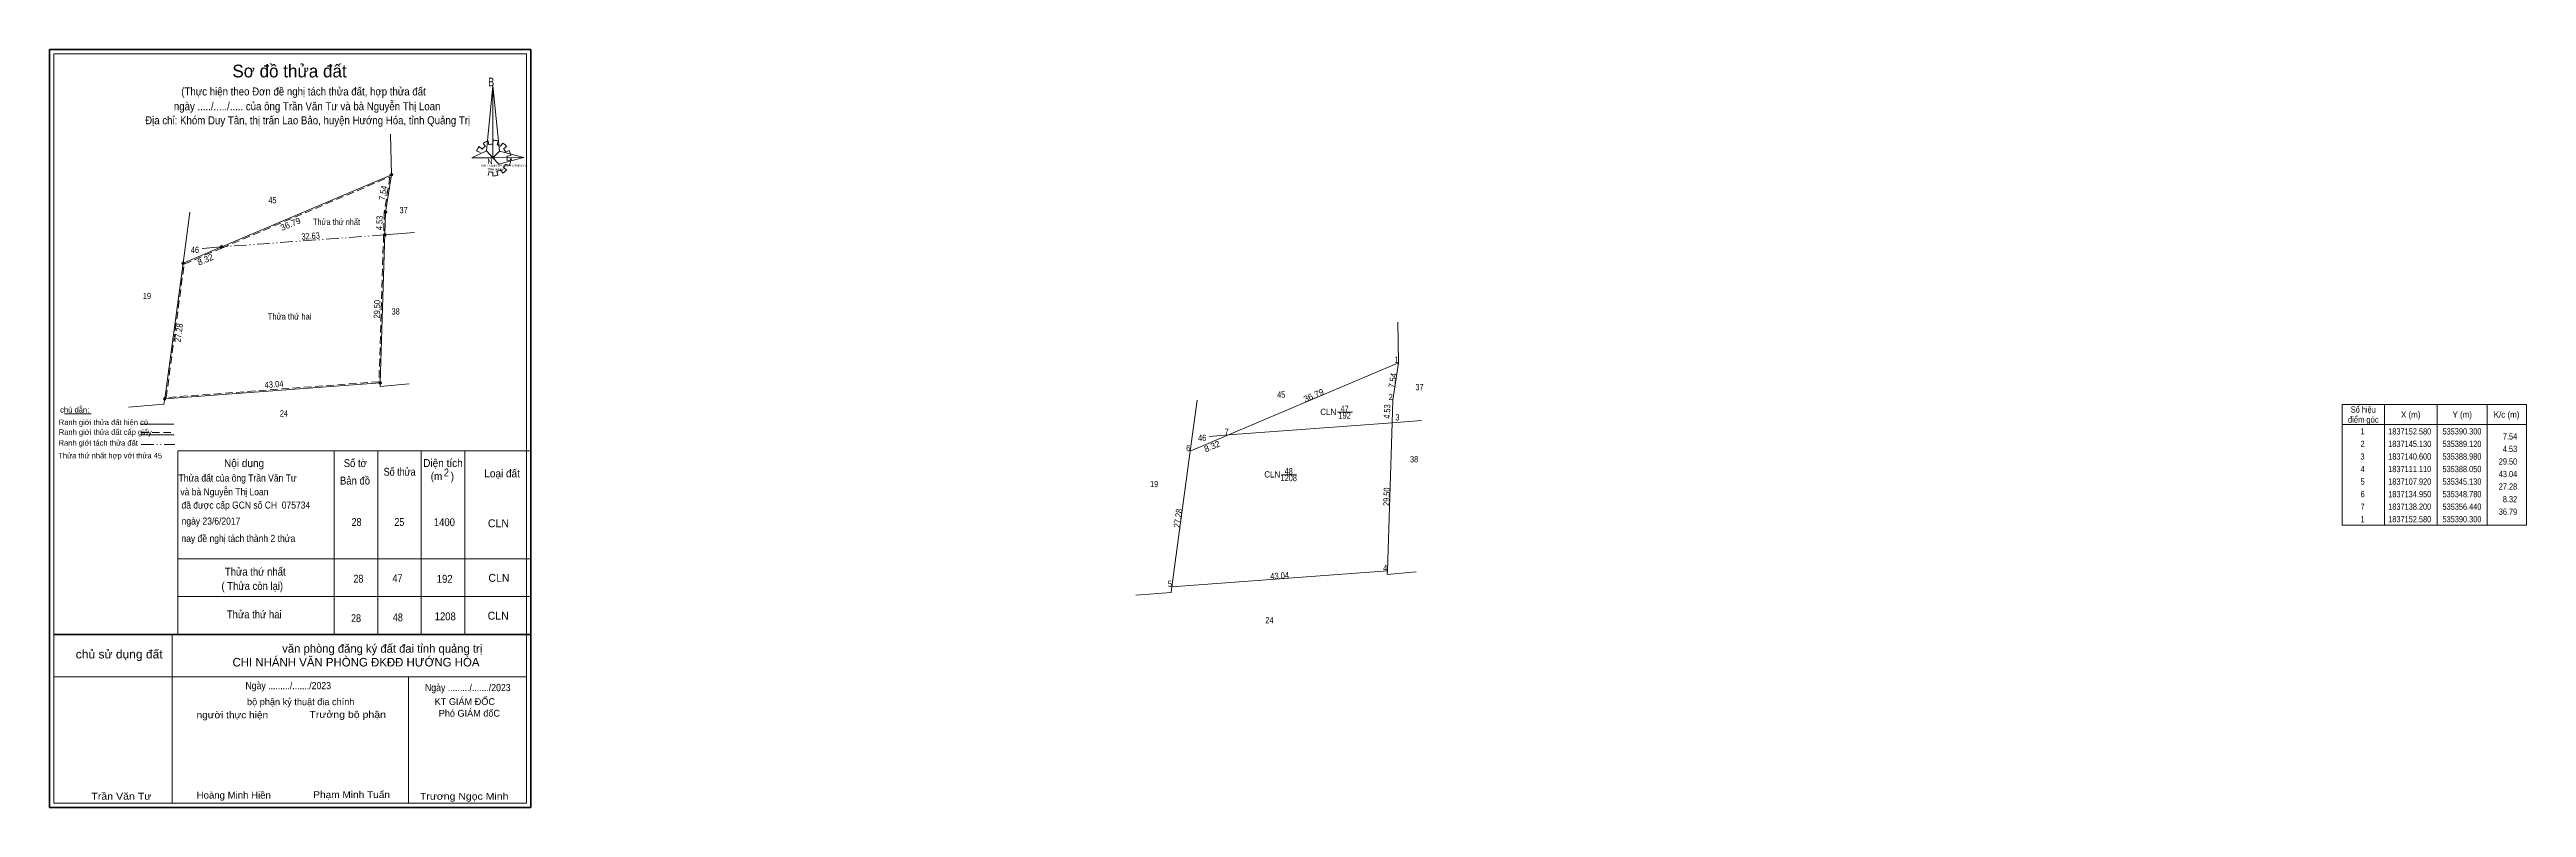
# Model space of a CAD drawing. Header units: metres. Extents: x 535122 to 535615, y 1837064 to 1837215.
import ezdxf
from ezdxf.enums import TextEntityAlignment as Align

# ---------------------------------------------------------------- set-up
doc = ezdxf.new("R2010")
doc.units = ezdxf.units.M
doc.header["$LTSCALE"] = 0.5
doc.header["$PDMODE"] = 32
doc.header["$PDSIZE"] = 0.25
doc.linetypes.add('DASH_DOUBLE_DOT', pattern=[9.2, 5, -1.2, 0.3, -1.2, 0.3, -1.2])
doc.linetypes.add('MEDIUM_DASHED', pattern=[4.5, 3, -1.5])
for name, color, linetype, lineweight in [('1', 7, 'Continuous', 13), ('10', 7, 'Continuous', 13), ('17', 7, 'Continuous', 13), ('36', 7, 'Continuous', 13), ('5', 7, 'Continuous', 35), ('6', 7, 'Continuous', 13), ('63', 7, 'Continuous', 13)]:
    doc.layers.add(name, color=color, linetype=linetype, lineweight=lineweight)
doc.layers.add('15', color=7, linetype='Continuous')

msp = doc.modelspace()

# ---------------------------------------------------------------- hatches: boundary and pattern name
at = {"layer": '36'}
for points in [[(535189.93, 1837190.04, 1), (535189.43, 1837190.04, 1)], [(535188.75, 1837182.59, 1), (535188.25, 1837182.59, 1)], [(535188.75, 1837182.59, 1), (535188.25, 1837182.59, 1)], [(535156.07, 1837175.66, 1), (535155.57, 1837175.66, 1)], [(535188.61, 1837178.06, 1), (535188.11, 1837178.06, 1)], [(535148.41, 1837172.41, 1), (535147.91, 1837172.41, 1)], [(535148.41, 1837172.41, 1), (535147.91, 1837172.41, 1)], [(535144.76, 1837145.38, 1), (535144.26, 1837145.38, 1)], [(535187.68, 1837148.57, 1), (535187.18, 1837148.57, 1)]]:
    msp.add_hatch(color=256, dxfattribs=at).paths.add_polyline_path(points)

# ---------------------------------------------------------------- linework, layer by layer
at = {"layer": '1'}
for p, q in [((535207.33, 1837194.49), (535206.63, 1837194.78)), ((535207.14, 1837195.66), (535207.72, 1837195.15)), ((535208.37, 1837195.7), (535207.96, 1837196.33)), ((535208.91, 1837196.77), (535209.09, 1837196.02)), ((535209.88, 1837196.14), (535209.91, 1837196.92)), ((535210.91, 1837196.77), (535210.72, 1837195.99)), ((535211.42, 1837195.7), (535211.84, 1837196.33)), ((535212.6, 1837195.66), (535212.02, 1837195.17)), ((535212.44, 1837194.52), (535213.14, 1837194.86)), ((535209.14, 1837190.66), (535208.91, 1837189.91)), ((535209.51, 1837193.38), (535210.26, 1837193.38)), ((535209.88, 1837189.79), (535209.88, 1837190.54)), ((535210.65, 1837190.66), (535210.88, 1837189.93)), ((535211.84, 1837190.35), (535211.42, 1837191)), ((535211.97, 1837191.49), (535212.6, 1837191.02)), ((535213.16, 1837191.85), (535212.39, 1837192.14)), ((535213.46, 1837193.84), (535212.67, 1837193.72)), ((535212.67, 1837192.94), (535213.46, 1837192.82)), ((535147.12, 1837135.06), (535217.42, 1837135.06)), ((535147.12, 1837135.06), (535147.12, 1837098.37)), ((535178.28, 1837135.06), (535178.28, 1837098.37)), ((535186.95, 1837135.06), (535186.95, 1837098.37)), ((535195.62, 1837135.06), (535195.62, 1837098.37)), ((535204.29, 1837135.06), (535204.29, 1837098.37)), ((535147.12, 1837113.53), (535217.42, 1837113.53)), ((535147.12, 1837106.05), (535217.42, 1837106.05)), ((535121.58, 1837097.62), (535121.58, 1837063.99)), ((535145.97, 1837098.44), (535145.97, 1837064.84)), ((535147.12, 1837098.37), (535217.42, 1837098.37)), ((535216.56, 1837098.37), (535217.42, 1837098.37)), ((535122.44, 1837089.99), (535216.57, 1837089.99)), ((535122.44, 1837089.99), (535122.44, 1837064.84)), ((535193.04, 1837089.99), (535193.04, 1837064.84))]:
    msp.add_line(p, q, dxfattribs=at)
at = {"layer": '1', "lineweight": 35}
msp.add_line((535122.44, 1837098.44), (535217.42, 1837098.44), dxfattribs=at)
at = {"layer": '1'}
for points in [[(535121.58, 1837063.99), (535121.58, 1837214.97), (535217.42, 1837214.97), (535217.42, 1837063.99)], [(535121.58, 1837063.99), (535121.58, 1837214.97), (535217.42, 1837214.97), (535217.42, 1837063.99)], [(535209.84, 1837207.78), (535209.88, 1837193.4), (535208.63, 1837194.83)], [(535209.84, 1837207.78), (535209.88, 1837193.4), (535211.21, 1837194.73)], [(535205.7, 1837193.4), (535208.63, 1837194.83), (535209.88, 1837193.4)], [(535216.02, 1837193.45), (535209.88, 1837193.4), (535211.21, 1837194.73)], [(535215.97, 1837193.47), (535211.09, 1837192.16), (535209.88, 1837193.4)], [(535390.3, 1837152.58), (535389.12, 1837145.13), (535388.98, 1837140.6), (535388.05, 1837111.11), (535345.13, 1837107.92), (535348.78, 1837134.95), (535356.44, 1837138.2)]]:
    msp.add_lwpolyline(points, close=True, dxfattribs=at)
at = {"layer": '1', "linetype": 'MEDIUM_DASHED'}
msp.add_lwpolyline([(535189.36, 1837189.63), (535188.25, 1837182.61), (535188.11, 1837178.07), (535187.19, 1837148.8), (535144.8, 1837145.65), (535148.39, 1837172.24), (535155.92, 1837175.43)], close=True, dxfattribs=at)
at = {"layer": '1'}
for major_axis, start_param, end_param in [((3.583, 0), 2.43958176, 2.72400246), ((2.8081, 0), 2.13373541, 2.44496261), ((3.583, 0), 1.84955988, 2.13900916), ((2.8081, 0), 1.56985589, 1.85611068), ((3.583, 0), 1.27924208, 1.56332225), ((2.8081, 0), 1.00270906, 1.2755622), ((3.583, 0), 0.71056237, 0.99687234), ((2.8081, 0), 0.42678376, 0.70646463), ((3.583, 0), 0.1390515, 0.43393316), ((2.8081, 0), 4.43854677, 4.71314001), ((3.583, 0), 4.71301008, 4.99761054), ((2.8081, 0), 4.99087134, 5.28933161), ((3.583, 0), 5.28561416, 5.56798705), ((2.8081, 0), 5.56137327, 5.83951437), ((2.8081, 0), 6.13558388, 6.41618463), ((3.583, 0), 5.85230288, 6.13839648)]:
    msp.add_ellipse((535209.8959, 1837193.3508), major_axis=major_axis, ratio=0.995001, start_param=start_param, end_param=end_param, dxfattribs=at)
msp.add_point((535213.46, 1837193.11), dxfattribs=at)
at = {"layer": '10'}
for p, q in [((535148.16, 1837172.41), (535144.51, 1837145.38)), ((535187.43, 1837148.57), (535144.51, 1837145.38)), ((535348.78, 1837134.95), (535345.13, 1837107.92)), ((535388.05, 1837111.11), (535345.13, 1837107.92))]:
    msp.add_line(p, q, dxfattribs=at)
for points in [[(535189.49, 1837198.12), (535189.68, 1837190.04), (535188.5, 1837182.59)], [(535390.11, 1837160.66), (535390.3, 1837152.58), (535389.12, 1837145.13)]]:
    msp.add_lwpolyline(points, dxfattribs=at)
at = {"layer": '17'}
msp.add_line((535124.54, 1837142.41), (535129.83, 1837142.41), dxfattribs=at)
at = {"layer": '36'}
for p, q in [((535148.16, 1837172.41), (535189.68, 1837190.04)), ((535188.5, 1837182.59), (535187.43, 1837148.57))]:
    msp.add_line(p, q, dxfattribs=at)
for points in [[(535144.51, 1837145.38), (535144.36, 1837144.3), (535137.3, 1837143.71)], [(535187.43, 1837148.57), (535187.41, 1837147.88), (535193.19, 1837148.36)], [(535388.05, 1837111.11), (535388.03, 1837110.42), (535393.81, 1837110.9)], [(535345.13, 1837107.92), (535344.98, 1837106.84), (535337.92, 1837106.25)]]:
    msp.add_lwpolyline(points, dxfattribs=at)
for centre in [(535189.68, 1837190.04), (535188.5, 1837182.59), (535188.5, 1837182.59), (535155.82, 1837175.66), (535188.36, 1837178.06), (535148.16, 1837172.41), (535148.16, 1837172.41), (535144.51, 1837145.38), (535187.43, 1837148.57)]:
    msp.add_circle(centre, 0.25, dxfattribs=at)
at = {"layer": '5'}
msp.add_lwpolyline([(535121.57, 1837214.98), (535217.43, 1837214.98), (535217.43, 1837063.99), (535121.57, 1837063.99)], close=True, dxfattribs=at)
at = {"layer": '5', "lineweight": 13}
msp.add_lwpolyline([(535216.58, 1837098.45), (535216.58, 1837064.85), (535122.45, 1837064.85), (535122.45, 1837214.13), (535216.58, 1837214.13)], close=True, dxfattribs=at)
at = {"layer": '6'}
for p, q in [((535139.64, 1837140.38), (535146.32, 1837140.38)), ((535139.75, 1837138.22), (535146.41, 1837138.22))]:
    msp.add_line(p, q, dxfattribs=at)
at = {"layer": '6', "linetype": 'MEDIUM_DASHED'}
msp.add_line((535139.75, 1837138.68), (535146.47, 1837138.68), dxfattribs=at)
at = {"layer": '63'}
for p, q in [((535148.16, 1837172.41), (535149.54, 1837182.58)), ((535155.82, 1837175.66), (535151.95, 1837175.37)), ((535188.36, 1837178.06), (535194.25, 1837178.54)), ((535348.78, 1837134.95), (535350.16, 1837145.12)), ((535378.09, 1837142.72), (535381.11, 1837142.72)), ((535388.98, 1837140.6), (535394.87, 1837141.08)), ((535578.25, 1837140.26), (535614.95, 1837140.26)), ((535586.65, 1837144.26), (535586.65, 1837120.26)), ((535597.15, 1837144.26), (535597.15, 1837120.26)), ((535607.15, 1837144.26), (535607.15, 1837120.26)), ((535366.94, 1837130.26), (535369.96, 1837130.26))]:
    msp.add_line(p, q, dxfattribs=at)
at = {"layer": '63', "linetype": 'DASH_DOUBLE_DOT'}
for p, q in [((535188.36, 1837178.06), (535155.82, 1837175.66)), ((535139.83, 1837136.32), (535146.55, 1837136.32))]:
    msp.add_line(p, q, dxfattribs=at)
at = {"layer": '63'}
msp.add_lwpolyline([(535388.98, 1837140.6), (535356.44, 1837138.2), (535352.57, 1837137.91)], dxfattribs=at)
msp.add_lwpolyline([(535578.25, 1837144.26), (535614.95, 1837144.26), (535614.95, 1837120.26), (535578.25, 1837120.26)], close=True, dxfattribs=at)

# ---------------------------------------------------------------- texts
at = {"layer": '1'}
msp.add_text('Sơ đồ thửa đất', height=2.534, dxfattribs=at).set_placement((535169.37, 1837209.43), align=Align.CENTER)
for s, height, width, p in [('B', 1.687, 0.8, (535208.93, 1837207.68)), ('CHI NHÁNH VPĐKĐĐ-HƯỚNG HÓA', 0.3989, 0.95, (535207.54, 1837191.62)), ('TỈNH quảng trị', 0.399, 1.05, (535208.84, 1837190.92)), ('N', 1.054, 0.9, (535208.77, 1837192.16))]:
    msp.add_text(s, height=height, dxfattribs=dict(at, width=width)).set_placement(p)
for s, height, width, p in [('ngày ...../...../..... của ông Trần Văn Tư và bà Nguyễn Thị Loan', 1.6, 0.9, (535172.88, 1837202.88)), ('(Thực hiện theo Đơn đề nghị tách thửa đất, hợp thửa đất ', 1.597, 0.9, (535172.43, 1837205.83)), ('Địa chỉ: Khóm Duy Tân, thị trấn Lao Bảo, huyện Hướng Hóa, tỉnh Quảng Trị', 1.6, 0.9, (535172.98, 1837200.08)), ('45', 1.25, 0.8, (535165.97, 1837184.34)), ('Thửa thứ nhất ', 1.25, 0.85, (535178.94, 1837180.01)), ('46', 1.25, 0.85, (535150.54, 1837174.46)), ('Thửa thứ hai', 1.25, 0.9, (535169.385, 1837161.19)), ('45', 1.25, 0.8, (535366.91, 1837145.62)), ('24', 1.25, 0.85, (535168.255, 1837141.87)), ('CLN', 1.25, 0.95, (535376.275, 1837142.18)), ('192', 1.25, 0.85, (535379.545, 1837141.46)), ('47', 1.25, 0.8, (535379.56, 1837142.81)), ('46', 1.25, 0.85, (535351.16, 1837137)), ('CLN', 1.25, 0.95, (535365.125, 1837129.72)), ('1208', 1.25, 0.85, (535368.405, 1837129)), ('48', 1.25, 0.8, (535368.41, 1837130.35)), ('24', 1.25, 0.85, (535364.565, 1837100.67))]:
    msp.add_text(s, height=height, dxfattribs=dict(at, width=width)).set_placement(p, align=Align.CENTER)
for s, height, width, p in [('chủ sử dụng đất', 1.704, 1.05, (535144.1, 1837093.68)), ('người thực hiện', 1.363, 1.1, (535165.11, 1837081.75)), ('Trưởng bộ phận', 1.363, 1.15, (535188.58, 1837081.84)), ('Trần Văn Tư', 1.37, 1.15, (535141.85, 1837065.54)), ('Hoàng Minh Hiền', 1.362, 1.05, (535165.65, 1837065.77)), ('Phạm Minh Tuấn', 1.363, 1.1, (535189.38, 1837065.87)), ('Trương Ngọc Minh', 1.358, 1.15, (535212.98, 1837065.54))]:
    msp.add_text(s, height=height, dxfattribs=dict(at, width=width)).set_placement(p, align=Align.RIGHT)
for s, height, p in [('văn phòng đăng ký đất đai tỉnh quảng trị', 1.675, (535207.77, 1837094.82)), ('CHI NHÁNH VĂN PHÒNG ĐKĐĐ HƯỚNG HÓA', 1.703, (535207.21, 1837092.08)), ('bộ phận kỷ thuật địa chính', 1.364, (535182.3, 1837084.37)), ('KT GIÁM ĐỐC', 1.358, (535210.3, 1837084.4)), ('Phó GIÁM đốC', 1.358, (535211.31, 1837082.08))]:
    msp.add_text(s, height=height, dxfattribs=at).set_placement(p, align=Align.RIGHT)
at = {"layer": '15'}
for s, width, p in [('37', 0.8, (535192.1, 1837182.37)), ('19', 0.85, (535140.975, 1837165.26)), ('38', 0.8, (535190.51, 1837162.19)), ('37', 0.8, (535394.45, 1837147.11)), ('38', 0.8, (535393.38, 1837132.74)), ('19', 0.85, (535341.595, 1837127.8))]:
    msp.add_text(s, height=1.25, dxfattribs=dict(at, width=width)).set_placement(p, align=Align.CENTER)
at = {"layer": '6'}
for s, height, width, p in [('Ranh giới thửa đất hiện có ', 1.095, 0.9, (535123.4, 1837140.17)), ('Ranh giới tách thửa đất', 1.095, 0.9, (535123.38, 1837136.06)), ('Ranh giới thửa đất cấp giấy', 1.095, 0.9, (535123.4, 1837138.22)), ('Thửa thứ nhất hợp với thửa 45', 1.1, 0.85, (535123.32, 1837133.53)), ('Thửa đất của ông Trần Văn Tư', 1.41, 0.9, (535147.28, 1837128.92)), ('Nội dung', 1.57, 0.95, (535156.33, 1837131.79)), ('Bản đồ', 1.57, 0.9, (535179.42, 1837128.32)), ('Số tờ', 1.57, 0.9, (535180.17, 1837131.8)), ('Số thửa', 1.57, 0.85, (535188.13, 1837130.08)), ('Diện tích', 1.57, 0.95, (535196, 1837131.83)), ('(m   )', 1.57, 0.95, (535197.49, 1837129.2)), ('2', 1.57, 0.85, (535200.13, 1837129.94)), ('Loại đất', 1.57, 0.95, (535208.17, 1837129.75)), ('và bà Nguyễn Thị Loan', 1.41, 0.9, (535147.63, 1837126.16)), ('đã được cấp GCN số CH  075734', 1.41, 0.9, (535147.85, 1837123.52)), (' ngày 23/6/2017', 1.41, 0.9, (535147.41, 1837120.34)), ('28', 1.57, 0.85, (535181.73, 1837120.07)), ('25', 1.57, 0.85, (535190.25, 1837120.07)), ('1400', 1.57, 0.9, (535198.12, 1837120.03)), ('nay đề nghị tách thành 2 thửa', 1.419, 0.9, (535147.83, 1837116.88)), ('Thửa thứ nhất', 1.57, 0.9, (535156.5, 1837110.18)), ('28', 1.57, 0.85, (535182.1, 1837108.78)), ('47', 1.57, 0.85, (535189.89, 1837108.89)), ('192', 1.57, 0.9, (535198.7, 1837108.75)), ('( Thửa còn lại)', 1.566, 0.9, (535155.82, 1837107.34)), ('Thửa thứ hai ', 1.566, 0.9, (535156.89, 1837101.68)), ('28', 1.57, 0.85, (535181.63, 1837100.91)), ('48', 1.57, 0.85, (535189.96, 1837101.08)), ('1208', 1.57, 0.9, (535198.29, 1837101.28))]:
    msp.add_text(s, height=height, dxfattribs=dict(at, width=width)).set_placement(p)
for s, height, p in [('chú dẫn:', 1.095, (535123.68, 1837142.66)), ('CLN', 1.57, (535208.89, 1837119.82)), ('CLN', 1.57, (535208.98, 1837108.95)), ('CLN', 1.57, (535208.84, 1837101.41))]:
    msp.add_text(s, height=height, dxfattribs=at).set_placement(p)
at = {"layer": '6', "width": 0.9}
for p in [(535169.115, 1837087.55), (535204.885, 1837087.16)]:
    msp.add_text('Ngày ........./......./2023', height=1.44, dxfattribs=at).set_placement(p, align=Align.CENTER)
at = {"layer": '63'}
for s, rotation, width, p in [('7.54', 81, 0.9, (535188.6148, 1837186.3222)), ('4.53', 88.23, 0.85, (535187.9028, 1837180.4257)), ('32.63', 4.251, 0.85, (535173.6187, 1837177.2052)), ('29.50', 88.194, 0.85, (535187.4277, 1837163.2303)), ('27.28', 82.31, 0.9, (535147.9207, 1837158.4664)), ('7.54', 81, 0.9, (535389.7248, 1837148.9622)), ('43.04', 4.251, 0.9, (535166.3437, 1837147.6678)), ('4.53', 88.23, 0.85, (535388.6228, 1837142.8457)), ('29.50', 88.194, 0.85, (535388.5177, 1837125.8703)), ('27.28', 82.31, 0.9, (535346.9707, 1837121.5264)), ('43.04', 4.251, 0.9, (535366.6337, 1837109.5278))]:
    msp.add_text(s, height=1.25, rotation=rotation, dxfattribs=dict(at, width=width)).set_placement(p, align=Align.CENTER)
for s, rotation, p in [('36.79', 23.01, (535169.8057, 1837179.6293)), ('8.32', 22.991, (535152.8459, 1837172.5517)), ('36.79', 23.01, (535373.6157, 1837145.4993)), ('8.32', 22.991, (535353.3759, 1837135.3517))]:
    msp.add_text(s, height=1.25, rotation=rotation, dxfattribs=at).set_placement(p, align=Align.CENTER)
for s, width, p in [(' 1', 0.75, (535390.3, 1837152.58)), (' 2', 0.85, (535389.12, 1837145.13)), (' 3', 0.8, (535390.46, 1837141.08)), (' 6', 0.85, (535348.78, 1837134.95)), (' 7', 0.8, (535356.44, 1837138.2)), ('4.53', 0.85, (535613.1, 1837134.79)), ('7.54', 0.85, (535613.1, 1837137.29)), ('43.04', 0.85, (535613.1, 1837129.79)), ('29.50', 0.85, (535613.1, 1837132.29)), ('27.28', 0.85, (535613.1, 1837127.29)), ('8.32', 0.85, (535613.1, 1837124.79)), ('36.79', 0.85, (535613.1, 1837122.29)), (' 4', 0.85, (535388.05, 1837111.11)), (' 5', 0.8, (535345.13, 1837107.92))]:
    msp.add_text(s, height=1.25, dxfattribs=dict(at, width=width)).set_placement(p, align=Align.RIGHT)
for s, width, p in [('điểm góc', 0.9, (535582.45, 1837140.64)), ('Số hiệu', 0.85, (535582.45, 1837142.64)), ('X (m)', 0.95, (535591.9, 1837141.64)), ('Y (m)', 0.95, (535602.155, 1837141.64)), ('K/c (m)', 0.95, (535610.995, 1837141.64)), (' 2', 0.85, (535582.105, 1837135.79)), (' 1', 0.75, (535582.1, 1837138.29)), ('1837152.580', 0.85, (535591.7, 1837138.29)), ('1837145.130', 0.85, (535591.7, 1837135.79)), ('535390.300', 0.85, (535602.1, 1837138.29)), ('535389.120', 0.85, (535602.1, 1837135.79)), (' 4', 0.85, (535582.1, 1837130.79)), (' 3', 0.8, (535582.095, 1837133.29)), ('1837140.600', 0.85, (535591.7, 1837133.29)), ('1837111.110', 0.85, (535591.7, 1837130.79)), ('535388.980', 0.85, (535602.1, 1837133.29)), ('535388.050', 0.85, (535602.1, 1837130.79)), (' 5', 0.8, (535582.105, 1837128.29)), (' 6', 0.85, (535582.105, 1837125.79)), ('1837107.920', 0.85, (535591.7, 1837128.29)), ('1837134.950', 0.85, (535591.7, 1837125.79)), ('535345.130', 0.85, (535602.1, 1837128.29)), ('535348.780', 0.85, (535602.1, 1837125.79)), (' 7', 0.8, (535582.105, 1837123.29)), (' 1', 0.75, (535582.1, 1837120.79)), ('1837138.200', 0.85, (535591.7, 1837123.29)), ('1837152.580', 0.85, (535591.7, 1837120.79)), ('535356.440', 0.85, (535602.1, 1837123.29)), ('535390.300', 0.85, (535602.1, 1837120.79))]:
    msp.add_text(s, height=1.25, dxfattribs=dict(at, width=width)).set_placement(p, align=Align.CENTER)

doc.saveas('drawing.dxf')
